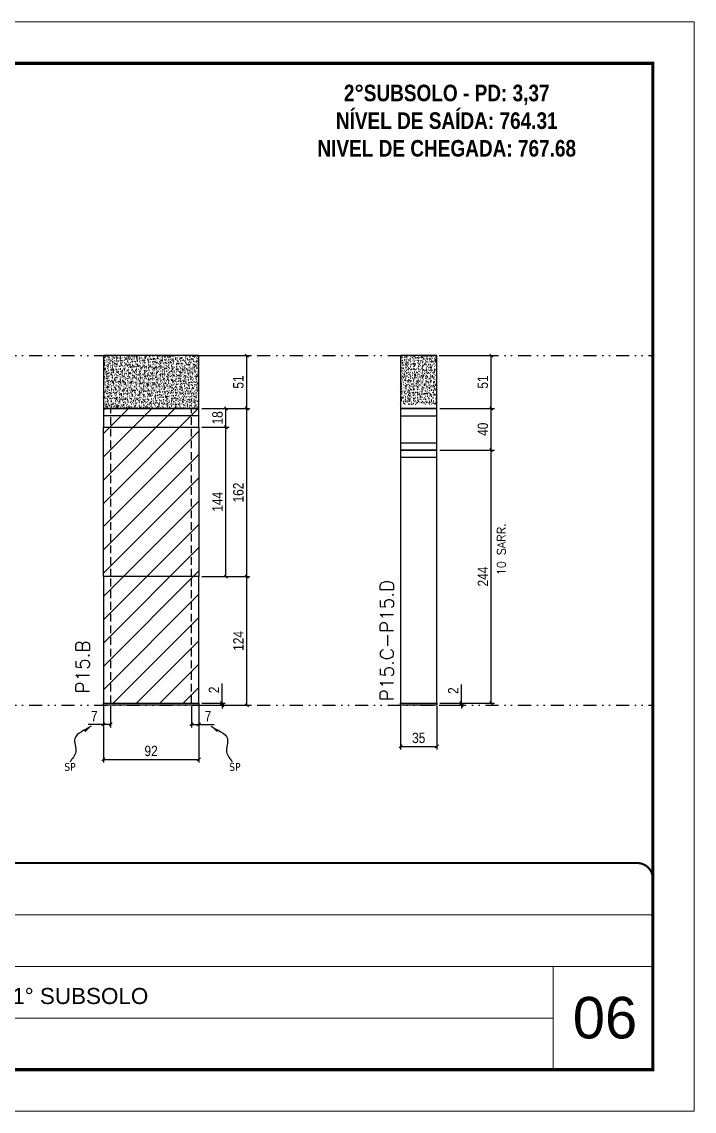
# Model space of a CAD drawing. Extents: x 1945 to 10875, y -3405 to 3369.
# Drawn here: x 4380 to 5029, y 41 to 1091 of the extents above; entities that cross this region are included whole.
import ezdxf

# ---------------------------------------------------------------- set-up
doc = ezdxf.new("R2010")
doc.units = 0
for name, pattern in [('CONTINUO', [0]), ('DASHED', [0.75, 0.5, -0.25]), ('DIVIDE2', [0.625, 0.25, -0.125, 0, -0.125, 0, -0.125]), ('HIDDEN', [0.375, 0.25, -0.125])]:
    doc.linetypes.add(name, pattern=pattern)
for name, color, linetype, lineweight in [('CARIMBO', 255, 'Continuous', 9), ('Folhas', 255, 'Continuous', 9), ('Hachura', 251, 'Continuous', 9), ('SARRAFO DE PRESSAO', 251, 'DASHED', 9), ('Texto Seção', 7, 'Continuous', 15)]:
    doc.layers.add(name, color=color, linetype=linetype, lineweight=lineweight)
for name, color, linetype in [('COTA', 241, 'Continuous'), ('NOMENCLATURA', 7, 'Continuous'), ('Nível', 160, 'Continuous'), ('Painéis', 200, 'Continuous'), ('SARR_2.2x7', 40, 'Continuous'), ('Sarrafo de Pressão', 42, 'HIDDEN'), ('texto', 7, 'Continuous')]:
    doc.layers.add(name, color=color, linetype=linetype)
doc.styles.add('ARIAL', font='arial.ttf')
doc.styles.add('COTA TECNICA', font='techl___.ttf', dxfattribs={"height": 10})
doc.styles.add('COTA TECNICA-50', font='techl___.ttf', dxfattribs={"height": 10})
doc.styles.add('REGUA-120', font='ROMANS.shx', dxfattribs={"height": 15})
doc.styles.add('ROMANC', font='techb___.ttf', dxfattribs={"height": 2.5})
doc.styles.add('ROMANS', font='romans.shx')
doc.styles.get("Standard").update_dxf_attribs({"font": 'arial.ttf'})
doc.dimstyles.new('COTA PAINEL-50', dxfattribs={"dimtxt": 10, "dimasz": 3, "dimexe": 3, "dimexo": 3, "dimgap": 3, "dimtad": 1, "dimdec": 1, "dimzin": 12, "dimdsep": 46, "dimtxsty": 'COTA TECNICA-50', "dimblk1": 'OBLIQUE', "dimblk2": 'OBLIQUE', "dimsah": 1, "dimcen": 0.9, "dimclrd": 4, "dimclre": 4, "dimclrt": 240, "dimadec": 1, "dimazin": 3, "dimtfac": 1, "dimtdec": 1, "dimtmove": 0, "dimatfit": 3, "dimfxl": 1, "dimtolj": 1, "dimtzin": 12, "dimarcsym": 0})
doc.dimstyles.new('PAINEL', dxfattribs={"dimtxt": 10, "dimasz": 3, "dimexe": 3, "dimexo": 3, "dimgap": 3, "dimtad": 1, "dimdec": 1, "dimzin": 12, "dimdsep": 46, "dimtxsty": 'COTA TECNICA', "dimblk1": 'OBLIQUE', "dimblk2": 'OBLIQUE', "dimsah": 1, "dimcen": 0.9, "dimclrd": 4, "dimclre": 4, "dimclrt": 240, "dimadec": 1, "dimazin": 3, "dimtfac": 1, "dimtdec": 1, "dimtmove": 0, "dimatfit": 3, "dimfxl": 1, "dimtolj": 1, "dimtzin": 12, "dimarcsym": 0})
doc.dimstyles.get("Standard").update_dxf_attribs({"dimtxt": 0.18, "dimasz": 0.18, "dimexe": 0.18, "dimexo": 0.0625, "dimgap": 0.09, "dimtad": 0, "dimtih": 1, "dimtoh": 1, "dimdec": 4, "dimzin": 0, "dimdsep": 46, "dimtxsty": 'Standard', "dimcen": 0.09, "dimadec": 0, "dimazin": 0, "dimtfac": 1, "dimtdec": 4, "dimtofl": 0, "dimtmove": 0, "dimatfit": 3, "dimfxl": 1, "dimtolj": 1, "dimtzin": 0, "dimarcsym": 0})

# ---------------------------------------------------------------- blocks, each defined once
blk = doc.blocks.new('9999999999')
at = {"color": 30, "linetype": 'CONTINUO'}
for p, q in [((98564.6, 34379.6), (99584, 34379.6)), ((98564.6, 34329.8), (99488, 34329.8)), ((99584, 34329.8), (99488, 34329.8)), ((99488, 34329.8), (99488, 34230.2)), ((98564.6, 34280), (99488, 34280))]:
    blk.add_line(p, q, dxfattribs=at)
at = {"color": 30, "linetype": 'CONTINUO', "const_width": 2}
blk.add_lwpolyline([(99584, 34230.2), (99584, 34414.4, 0.414214), (99569, 34429.4), (98229, 34429.4, 0.414214), (98214, 34414.4), (98214, 34245.2, 0.414214), (98229, 34230.2), (99584, 34230.2)], format="xyb", dxfattribs=at)
at = {"layer": 'Folhas'}
blk.add_lwpolyline([(98139, 34190.2), (99624, 34190.2), (99624, 35240.2), (98139, 35240.2)], close=True, dxfattribs=at)
at = {"layer": 'Folhas', "color": 30, "const_width": 3}
blk.add_lwpolyline([(98214, 34230.2), (99584, 34230.2), (99584, 35200.2), (98214, 35200.2)], close=True, dxfattribs=at)
at = {"color": 7, "linetype": 'Continuous', "ltscale": 5, "style": 'ARIAL'}
blk.add_text('TRECHO II - 1° SUBSOLO', height=15.483, dxfattribs=at).set_placement((98837.7, 34293.5))
blk = doc.blocks.new('_Oblique')
at = {"color": 0, "linetype": 'ByBlock', "lineweight": -2}
blk.add_line((-0.5, -0.5), (0.5, 0.5), dxfattribs=at)
blk = doc.blocks.new('*D229')
at = {"layer": 'COTA', "color": 4, "lineweight": -2, "transparency": 16777216}
for p, q in [((4783.5, 678.5), (4836, 678.5)), ((4833, 434.5), (4833, 678.5)), ((4783.5, 434.5), (4836, 434.5))]:
    blk.add_line(p, q, dxfattribs=at)
at = {"layer": 'Defpoints', "color": 0, "transparency": 16777216}
for p in [(4780.5, 678.5), (4833, 678.5), (4780.5, 434.5)]:
    blk.add_point(p, dxfattribs=at)
at = {"layer": 'COTA', "color": 4, "lineweight": -2, "transparency": 16777216, "xscale": 3, "yscale": 3, "zscale": 3}
for p, rotation in [((4833, 678.5), 90), ((4833, 434.5), 270)]:
    blk.add_blockref('_Oblique', p, dxfattribs=dict(at, rotation=rotation))
at = {"layer": 'COTA', "color": 240, "transparency": 16777216, "insert": (4824.9, 556.5), "char_height": 10, "attachment_point": 5, "rotation": 90, "style": 'COTA TECNICA'}
blk.add_mtext('\\A1;244', dxfattribs=at)
blk = doc.blocks.new('*D230')
at = {"layer": 'COTA', "color": 4, "lineweight": -2, "transparency": 16777216}
for p, q in [((4783.5, 769.5), (4836, 769.5)), ((4833, 718.5), (4833, 769.5)), ((4783.5, 718.5), (4836, 718.5))]:
    blk.add_line(p, q, dxfattribs=at)
at = {"layer": 'Defpoints', "color": 0, "transparency": 16777216}
for p in [(4780.5, 769.5), (4833, 769.5), (4780.5, 718.5)]:
    blk.add_point(p, dxfattribs=at)
at = {"layer": 'COTA', "color": 4, "lineweight": -2, "transparency": 16777216, "xscale": 3, "yscale": 3, "zscale": 3}
for p, rotation in [((4833, 769.5), 90), ((4833, 718.5), 270)]:
    blk.add_blockref('_Oblique', p, dxfattribs=dict(at, rotation=rotation))
at = {"layer": 'COTA', "color": 240, "transparency": 16777216, "insert": (4824.9, 744), "char_height": 10, "attachment_point": 5, "rotation": 90, "style": 'COTA TECNICA'}
blk.add_mtext('\\A1;51', dxfattribs=at)
blk = doc.blocks.new('*D231')
at = {"layer": 'COTA', "color": 4, "lineweight": -2, "transparency": 16777216}
for p, q in [((4745.5, 431.5), (4745.5, 389.8)), ((4780.5, 431.5), (4780.5, 389.8)), ((4745.5, 392.8), (4780.5, 392.8))]:
    blk.add_line(p, q, dxfattribs=at)
at = {"layer": 'Defpoints', "color": 0, "transparency": 16777216}
for p in [(4745.5, 434.5), (4780.5, 434.5), (4780.5, 392.8)]:
    blk.add_point(p, dxfattribs=at)
at = {"layer": 'COTA', "color": 4, "lineweight": -2, "transparency": 16777216, "xscale": 3, "yscale": 3, "zscale": 3, "rotation": 180}
blk.add_blockref('_Oblique', (4745.5, 392.8), dxfattribs=at)
at = {"layer": 'COTA', "color": 4, "lineweight": -2, "transparency": 16777216, "xscale": 3, "yscale": 3, "zscale": 3}
blk.add_blockref('_Oblique', (4780.5, 392.8), dxfattribs=at)
at = {"layer": 'COTA', "color": 240, "transparency": 16777216, "insert": (4763, 401), "char_height": 10, "attachment_point": 5, "style": 'COTA TECNICA'}
blk.add_mtext('\\A1;35', dxfattribs=at)
blk = doc.blocks.new('*D417')
at = {"layer": 'COTA', "color": 4, "linetype": 'ByBlock', "lineweight": -2, "transparency": 16777216}
for p, q in [((4783.5, 718.5), (4836, 718.5)), ((4833, 678.5), (4833, 718.5)), ((4783.5, 678.5), (4836, 678.5))]:
    blk.add_line(p, q, dxfattribs=at)
at = {"layer": 'Defpoints', "color": 0, "linetype": 'ByBlock', "transparency": 16777216}
for p in [(4780.5, 718.5), (4833, 718.5), (4780.5, 678.5)]:
    blk.add_point(p, dxfattribs=at)
at = {"layer": 'COTA', "color": 4, "linetype": 'ByBlock', "lineweight": -2, "transparency": 16777216, "xscale": 3, "yscale": 3, "zscale": 3}
for p, rotation in [((4833, 718.5), 90), ((4833, 678.5), 270)]:
    blk.add_blockref('_Oblique', p, dxfattribs=dict(at, rotation=rotation))
at = {"layer": 'COTA', "color": 240, "linetype": 'ByBlock', "transparency": 16777216, "insert": (4824.9, 698.5), "char_height": 10, "attachment_point": 5, "rotation": 90, "style": 'COTA TECNICA'}
blk.add_mtext('\\A1;40', dxfattribs=at)
blk = doc.blocks.new('*D232')
at = {"layer": 'COTA', "color": 4, "lineweight": -2, "transparency": 16777216}
for p, q in [((4804.3, 434.5), (4804.3, 452.6)), ((4783.5, 434.5), (4807.3, 434.5)), ((4783.5, 432.5), (4807.3, 432.5)), ((4804.3, 432.5), (4804.3, 434.5)), ((4804.3, 432.5), (4804.3, 429.5))]:
    blk.add_line(p, q, dxfattribs=at)
at = {"layer": 'Defpoints', "color": 0, "transparency": 16777216}
for p in [(4780.5, 434.5), (4780.5, 432.5), (4804.3, 434.5)]:
    blk.add_point(p, dxfattribs=at)
at = {"layer": 'COTA', "color": 4, "lineweight": -2, "transparency": 16777216, "xscale": 3, "yscale": 3, "zscale": 3}
for p, rotation in [((4804.3, 434.5), 270), ((4804.3, 432.5), 90)]:
    blk.add_blockref('_Oblique', p, dxfattribs=dict(at, rotation=rotation))
at = {"layer": 'COTA', "color": 240, "transparency": 16777216, "insert": (4796.3, 446.6), "char_height": 10, "attachment_point": 5, "rotation": 90, "style": 'COTA TECNICA-50'}
blk.add_mtext('\\A1;2', dxfattribs=at)
blk = doc.blocks.new('*D242')
at = {"layer": 'COTA', "color": 4, "lineweight": -2, "transparency": 16777216}
for p, q in [((4458.9, 431.5), (4458.9, 377.3)), ((4550.9, 431.5), (4550.9, 377.3)), ((4458.9, 380.3), (4550.9, 380.3))]:
    blk.add_line(p, q, dxfattribs=at)
at = {"layer": 'Defpoints', "color": 0, "transparency": 16777216}
for p in [(4458.9, 434.5), (4550.9, 434.5), (4550.9, 380.3)]:
    blk.add_point(p, dxfattribs=at)
at = {"layer": 'COTA', "color": 4, "lineweight": -2, "transparency": 16777216, "xscale": 3, "yscale": 3, "zscale": 3, "rotation": 180}
blk.add_blockref('_Oblique', (4458.9, 380.3), dxfattribs=at)
at = {"layer": 'COTA', "color": 4, "lineweight": -2, "transparency": 16777216, "xscale": 3, "yscale": 3, "zscale": 3}
blk.add_blockref('_Oblique', (4550.9, 380.3), dxfattribs=at)
at = {"layer": 'COTA', "color": 240, "transparency": 16777216, "insert": (4504.9, 388.4), "char_height": 10, "attachment_point": 5, "style": 'COTA TECNICA'}
blk.add_mtext('\\A1;92', dxfattribs=at)
blk = doc.blocks.new('*D243')
at = {"layer": 'COTA', "color": 4, "lineweight": -2, "transparency": 16777216}
for p, q in [((4553.9, 556.5), (4600.2, 556.5)), ((4597.2, 432.5), (4597.2, 556.5)), ((4553.9, 432.5), (4600.2, 432.5))]:
    blk.add_line(p, q, dxfattribs=at)
at = {"layer": 'Defpoints', "color": 0, "transparency": 16777216}
for p in [(4550.9, 556.5), (4597.2, 556.5), (4550.9, 432.5)]:
    blk.add_point(p, dxfattribs=at)
at = {"layer": 'COTA', "color": 4, "lineweight": -2, "transparency": 16777216, "xscale": 3, "yscale": 3, "zscale": 3}
for p, rotation in [((4597.2, 556.5), 90), ((4597.2, 432.5), 270)]:
    blk.add_blockref('_Oblique', p, dxfattribs=dict(at, rotation=rotation))
at = {"layer": 'COTA', "color": 240, "transparency": 16777216, "insert": (4589.1, 494.5), "char_height": 10, "attachment_point": 5, "rotation": 90, "style": 'COTA TECNICA-50'}
blk.add_mtext('\\A1;124', dxfattribs=at)
blk = doc.blocks.new('*D244')
at = {"layer": 'COTA', "color": 4, "lineweight": -2, "transparency": 16777216}
for p, q in [((4573.5, 434.5), (4573.5, 453.3)), ((4553.9, 434.5), (4576.5, 434.5)), ((4553.9, 432.5), (4576.5, 432.5)), ((4573.5, 432.5), (4573.5, 434.5)), ((4573.5, 432.5), (4573.5, 429.5))]:
    blk.add_line(p, q, dxfattribs=at)
at = {"layer": 'Defpoints', "color": 0, "transparency": 16777216}
for p in [(4550.9, 434.5), (4550.9, 432.5), (4573.5, 432.5)]:
    blk.add_point(p, dxfattribs=at)
at = {"layer": 'COTA', "color": 4, "lineweight": -2, "transparency": 16777216, "xscale": 3, "yscale": 3, "zscale": 3}
for p, rotation in [((4573.5, 434.5), 270), ((4573.5, 432.5), 90)]:
    blk.add_blockref('_Oblique', p, dxfattribs=dict(at, rotation=rotation))
at = {"layer": 'COTA', "color": 240, "transparency": 16777216, "insert": (4565.5, 447.3), "char_height": 10, "attachment_point": 5, "rotation": 90, "style": 'COTA TECNICA-50'}
blk.add_mtext('\\A1;2', dxfattribs=at)
blk = doc.blocks.new('*D245')
at = {"layer": 'COTA', "color": 4, "lineweight": -2, "transparency": 16777216}
for p, q in [((4465.9, 431.5), (4465.9, 411)), ((4458.9, 429.5), (4458.9, 411)), ((4458.9, 414), (4444.2, 414)), ((4465.9, 414), (4458.9, 414))]:
    blk.add_line(p, q, dxfattribs=at)
at = {"layer": 'Defpoints', "color": 0, "transparency": 16777216}
for p in [(4458.9, 432.5), (4465.9, 434.5), (4458.9, 414)]:
    blk.add_point(p, dxfattribs=at)
at = {"layer": 'COTA', "color": 4, "lineweight": -2, "transparency": 16777216, "xscale": 3, "yscale": 3, "zscale": 3, "rotation": 180}
blk.add_blockref('_Oblique', (4458.9, 414), dxfattribs=at)
at = {"layer": 'COTA', "color": 4, "lineweight": -2, "transparency": 16777216, "xscale": 3, "yscale": 3, "zscale": 3}
blk.add_blockref('_Oblique', (4465.9, 414), dxfattribs=at)
at = {"layer": 'COTA', "color": 240, "transparency": 16777216, "insert": (4450.1, 422.1), "char_height": 10, "attachment_point": 5, "style": 'COTA TECNICA-50'}
blk.add_mtext('\\A1;7', dxfattribs=at)
blk = doc.blocks.new('*D246')
at = {"layer": 'COTA', "color": 4, "lineweight": -2, "transparency": 16777216}
for p, q in [((4543.9, 431.5), (4543.9, 411)), ((4550.9, 429.5), (4550.9, 411)), ((4543.9, 414), (4550.9, 414)), ((4550.9, 414), (4565.7, 414))]:
    blk.add_line(p, q, dxfattribs=at)
at = {"layer": 'Defpoints', "color": 0, "transparency": 16777216}
for p in [(4543.9, 434.5), (4550.9, 432.5), (4550.9, 414)]:
    blk.add_point(p, dxfattribs=at)
at = {"layer": 'COTA', "color": 4, "lineweight": -2, "transparency": 16777216, "xscale": 3, "yscale": 3, "zscale": 3, "rotation": 180}
blk.add_blockref('_Oblique', (4543.9, 414), dxfattribs=at)
at = {"layer": 'COTA', "color": 4, "lineweight": -2, "transparency": 16777216, "xscale": 3, "yscale": 3, "zscale": 3}
blk.add_blockref('_Oblique', (4550.9, 414), dxfattribs=at)
at = {"layer": 'COTA', "color": 240, "transparency": 16777216, "insert": (4559.8, 422.1), "char_height": 10, "attachment_point": 5, "style": 'COTA TECNICA-50'}
blk.add_mtext('\\A1;7', dxfattribs=at)
blk = doc.blocks.new('*D50')
at = {"layer": 'COTA', "color": 4, "lineweight": -2, "transparency": 16777216}
for p, q in [((4553.9, 769.5), (4600.2, 769.5)), ((4597.2, 718.5), (4597.2, 769.5)), ((4553.9, 718.5), (4600.2, 718.5))]:
    blk.add_line(p, q, dxfattribs=at)
at = {"layer": 'Defpoints', "color": 0, "transparency": 16777216}
for p in [(4550.9, 769.5), (4597.2, 769.5), (4550.9, 718.5)]:
    blk.add_point(p, dxfattribs=at)
at = {"layer": 'COTA', "color": 4, "lineweight": -2, "transparency": 16777216, "xscale": 3, "yscale": 3, "zscale": 3}
for p, rotation in [((4597.2, 769.5), 90), ((4597.2, 718.5), 270)]:
    blk.add_blockref('_Oblique', p, dxfattribs=dict(at, rotation=rotation))
at = {"layer": 'COTA', "color": 240, "transparency": 16777216, "insert": (4589.1, 744), "char_height": 10, "attachment_point": 5, "rotation": 90, "style": 'COTA TECNICA'}
blk.add_mtext('\\A1;51', dxfattribs=at)
blk = doc.blocks.new('*D51')
at = {"layer": 'COTA', "color": 4, "linetype": 'ByBlock', "lineweight": -2, "transparency": 16777216}
for p, q in [((4553.9, 700.5), (4580.1, 700.5)), ((4577.1, 556.5), (4577.1, 700.5)), ((4553.9, 556.5), (4580.1, 556.5))]:
    blk.add_line(p, q, dxfattribs=at)
at = {"layer": 'Defpoints', "color": 0, "linetype": 'ByBlock', "transparency": 16777216}
for p in [(4550.9, 700.5), (4577.1, 700.5), (4550.9, 556.5)]:
    blk.add_point(p, dxfattribs=at)
at = {"layer": 'COTA', "color": 4, "linetype": 'ByBlock', "lineweight": -2, "transparency": 16777216, "xscale": 3, "yscale": 3, "zscale": 3}
for p, rotation in [((4577.1, 700.5), 90), ((4577.1, 556.5), 270)]:
    blk.add_blockref('_Oblique', p, dxfattribs=dict(at, rotation=rotation))
at = {"layer": 'COTA', "color": 240, "linetype": 'ByBlock', "transparency": 16777216, "insert": (4569, 628.5), "char_height": 10, "attachment_point": 5, "rotation": 90, "style": 'COTA TECNICA'}
blk.add_mtext('\\A1;144', dxfattribs=at)
blk = doc.blocks.new('*D52')
at = {"layer": 'COTA', "color": 4, "linetype": 'ByBlock', "lineweight": -2, "transparency": 16777216}
for p, q in [((4553.9, 718.5), (4580.1, 718.5)), ((4577.1, 700.5), (4577.1, 718.5)), ((4553.9, 700.5), (4580.1, 700.5))]:
    blk.add_line(p, q, dxfattribs=at)
at = {"layer": 'Defpoints', "color": 0, "linetype": 'ByBlock', "transparency": 16777216}
for p in [(4550.9, 718.5), (4577.1, 718.5), (4550.9, 700.5)]:
    blk.add_point(p, dxfattribs=at)
at = {"layer": 'COTA', "color": 4, "linetype": 'ByBlock', "lineweight": -2, "transparency": 16777216, "xscale": 3, "yscale": 3, "zscale": 3}
for p, rotation in [((4577.1, 718.5), 90), ((4577.1, 700.5), 270)]:
    blk.add_blockref('_Oblique', p, dxfattribs=dict(at, rotation=rotation))
at = {"layer": 'COTA', "color": 240, "linetype": 'ByBlock', "transparency": 16777216, "insert": (4569, 709.5), "char_height": 10, "attachment_point": 5, "rotation": 90, "style": 'COTA TECNICA'}
blk.add_mtext('\\A1;18', dxfattribs=at)
blk = doc.blocks.new('*D379')
at = {"layer": 'COTA', "color": 4, "linetype": 'ByBlock', "lineweight": -2, "transparency": 16777216}
for p, q in [((4553.9, 718.5), (4600.2, 718.5)), ((4597.2, 556.5), (4597.2, 718.5)), ((4553.9, 556.5), (4600.2, 556.5))]:
    blk.add_line(p, q, dxfattribs=at)
at = {"layer": 'Defpoints', "color": 0, "linetype": 'ByBlock', "transparency": 16777216}
for p in [(4550.9, 718.5), (4597.2, 718.5), (4550.9, 556.5)]:
    blk.add_point(p, dxfattribs=at)
at = {"layer": 'COTA', "color": 4, "linetype": 'ByBlock', "lineweight": -2, "transparency": 16777216, "xscale": 3, "yscale": 3, "zscale": 3}
for p, rotation in [((4597.2, 718.5), 90), ((4597.2, 556.5), 270)]:
    blk.add_blockref('_Oblique', p, dxfattribs=dict(at, rotation=rotation))
at = {"layer": 'COTA', "color": 240, "linetype": 'ByBlock', "transparency": 16777216, "insert": (4589.1, 637.5), "char_height": 10, "attachment_point": 5, "rotation": 90, "style": 'COTA TECNICA'}
blk.add_mtext('\\A1;162', dxfattribs=at)

msp = doc.modelspace()

# ---------------------------------------------------------------- hatches: boundary and pattern name
at = {"layer": 'COTA', "linetype": 'ByBlock'}
h = msp.add_hatch(dxfattribs=at)
h.set_pattern_fill('AR-CONC', color=256, scale=0.03)
h.set_pattern_definition([(50, (-126644.1453, -26119.7547), (5.46554007, -0.47817257), [0.5715, -6.2865]), (355, (-126644.145, -26119.7547), (-1.05730264, 5.73170536), [0.4572, -5.02921753]), (100.4514447, (-126643.69, -26119.7945), (4.40823741, 5.25353256), [0.48570026, -5.34270734]), (46.1842, (-126644.145, -26118.231), (8.13237123, -1.26126984), [0.85725, -9.42975]), (96.6355576, (-126643.4676, -26118.336), (7.122124, 7.42278374), [0.7285507, -8.01406824]), (351.184151, (-126644.145, -26118.231), (7.122124, 7.42278374), [0.685799, -7.54379196]), (21, (-126643.3833, -26118.6117), (4.54843174, -3.06795595), [0.5715, -6.2865]), (326, (-126643.383, -26118.6117), (1.85406085, 5.52563898), [0.4572, -5.0292]), (71.451445, (-126643.004, -26118.8674), (6.40249258, 2.45768307), [0.48570026, -5.34269813]), (37.5, (-126644.1453, -26119.7547), (0.092658098, 2.536651166), [0, -4.96824, 0, -5.1054, 0, -5.04825]), (7.5, (-126644.1453, -26119.7547), (2.004589875, 3.005417245), [0, -2.91084, 0, -4.85394, 0, -1.92405]), (327.5, (-126645.8445, -26119.7547), (4.067717855, -0.17186232), [0, -1.905, 0, -5.9436, 0, -7.8867]), (317.5, (-126646.6065, -26119.7547), (4.44387544, 0.76279473), [0, -2.4765, 0, -3.94716, 0, -5.6007])])
h.paths.add_polyline_path([(4458.94, 718.51), (4550.94, 718.51), (4550.94, 769.51), (4458.94, 769.51)])
h = msp.add_hatch(dxfattribs=at)
h.set_pattern_fill('AR-CONC', color=256, scale=0.03)
h.set_pattern_definition([(50, (-126868.542, -26085.7547), (5.46554007, -0.47817257), [0.5715, -6.2865]), (355, (-126868.542, -26085.7547), (-1.05730264, 5.73170536), [0.4572, -5.02921753]), (100.4514447, (-126868.0865, -26085.7945), (4.40823741, 5.25353256), [0.48570026, -5.34270734]), (46.1842, (-126868.542, -26084.231), (8.13237123, -1.26126984), [0.85725, -9.42975]), (96.6355576, (-126867.864, -26084.336), (7.122124, 7.42278374), [0.7285507, -8.01406824]), (351.184151, (-126868.542, -26084.231), (7.122124, 7.42278374), [0.685799, -7.54379196]), (21, (-126867.78, -26084.6117), (4.54843174, -3.06795595), [0.5715, -6.2865]), (326, (-126867.78, -26084.6117), (1.85406085, 5.52563898), [0.4572, -5.0292]), (71.451445, (-126867.401, -26084.8674), (6.40249258, 2.45768307), [0.48570026, -5.34269813]), (37.5, (-126868.542, -26085.7547), (0.092658098, 2.536651166), [0, -4.96824, 0, -5.1054, 0, -5.04825]), (7.5, (-126868.542, -26085.7547), (2.004589875, 3.005417245), [0, -2.91084, 0, -4.85394, 0, -1.92405]), (327.5, (-126870.2412, -26085.7547), (4.067717855, -0.17186232), [0, -1.905, 0, -5.9436, 0, -7.8867]), (317.5, (-126871.0032, -26085.7547), (4.44387544, 0.76279473), [0, -2.4765, 0, -3.94716, 0, -5.6007])])
h.paths.add_polyline_path([(4745.49, 722.49), (4780.49, 722.49), (4780.49, 769.51), (4745.49, 769.51)])
at = {"layer": 'Hachura', "linetype": 'ByBlock'}
h = msp.add_hatch(dxfattribs=at)
h.set_pattern_fill('ANSI31', color=256, scale=5)
h.set_pattern_definition([(45, (-127075.793, -33000.405), (-11.2253202, 11.2253202), [])])
h.paths.add_polyline_path([(4235.07, 700.51), (4143.07, 700.51), (4143.07, 556.51), (4235.07, 556.51)])
h.paths.add_polyline_path([(4235.07, 556.51), (4143.07, 556.51), (4143.07, 434.51), (4235.07, 434.51)])
h.paths.add_polyline_path([(4235.07, 718.51), (4143.07, 718.51), (4143.07, 700.51), (4235.07, 700.51)])
h.paths.add_polyline_path([(4550.94, 700.51), (4458.94, 700.51), (4458.94, 556.51), (4550.94, 556.51)])
h.paths.add_polyline_path([(4550.94, 556.51), (4458.94, 556.51), (4458.94, 434.51), (4550.94, 434.51)])
h.paths.add_polyline_path([(4550.94, 718.51), (4458.94, 718.51), (4458.94, 700.51), (4550.94, 700.51)])

# ---------------------------------------------------------------- linework, layer by layer
at = {"layer": 'COTA', "linetype": 'ByBlock'}
for points in [[(4458.94, 718.51), (4550.94, 718.51), (4550.94, 769.51), (4458.94, 769.51)], [(4745.49, 718.49), (4780.49, 718.49), (4780.49, 769.51), (4745.49, 769.51)]]:
    msp.add_lwpolyline(points, close=True, dxfattribs=at)
at = {"layer": 'Nível', "color": 4, "linetype": 'DIVIDE2', "ltscale": 50}
for p, q in [((3978.36, 769.51), (4988.71, 769.51)), ((3978.36, 432.51), (4988.71, 432.51))]:
    msp.add_line(p, q, dxfattribs=at)
at = {"layer": 'Painéis'}
for p, q in [((4745.49, 434.51), (4780.49, 434.51)), ((4745.49, 432.51), (4745.49, 434.51)), ((4780.49, 432.51), (4745.49, 432.51)), ((4780.49, 434.51), (4780.49, 432.51))]:
    msp.add_line(p, q, dxfattribs=at)
for points in [[(4458.94, 700.51), (4550.94, 700.51), (4550.94, 718.51), (4458.94, 718.51)], [(4745.49, 678.49), (4780.49, 678.49), (4780.49, 718.49), (4745.49, 718.49)], [(4550.94, 556.51), (4458.94, 556.51), (4458.94, 700.51), (4550.94, 700.51)], [(4745.49, 434.51), (4780.49, 434.51), (4780.49, 678.49), (4745.49, 678.49)], [(4458.94, 434.51), (4550.94, 434.51), (4550.94, 556.51), (4458.94, 556.51)], [(4458.94, 434.51), (4550.94, 434.51), (4550.94, 432.51), (4458.94, 432.51)]]:
    msp.add_lwpolyline(points, close=True, dxfattribs=at)
at = {"layer": 'SARR_2.2x7'}
for p, q in [((4550.94, 711.51), (4458.94, 711.51)), ((4745.49, 711.49), (4780.49, 711.49)), ((4745.49, 685.49), (4780.49, 685.49)), ((4745.49, 671.49), (4780.49, 671.49))]:
    msp.add_line(p, q, dxfattribs=at)
at = {"layer": 'Sarrafo de Pressão', "ltscale": 30}
for p, q in [((4465.94, 556.51), (4465.94, 718.51)), ((4543.94, 556.51), (4543.94, 718.51)), ((4465.94, 434.51), (4465.94, 556.51)), ((4543.94, 434.51), (4543.94, 556.51))]:
    msp.add_line(p, q, dxfattribs=at)

# ---------------------------------------------------------------- block references
at = {"layer": 'SARRAFO DE PRESSAO', "color": 6, "linetype": 'ByBlock'}
msp.add_blockref('9999999999', (-94595.27, -34148.98), dxfattribs=at)

# ---------------------------------------------------------------- texts
at = {"layer": 'CARIMBO', "style": 'ARIAL'}
msp.add_text('06', height=40, dxfattribs=at).set_placement((4911.57, 111.37))
at = {"layer": 'NOMENCLATURA', "color": 2, "insert": (4790.03, 1057.29), "char_height": 16, "attachment_point": 2, "style": 'ROMANC'}
msp.add_mtext_dynamic_manual_height_columns('\\P2°SUBSOLO - PD: 3,37\\PNÍVEL DE SAÍDA: 764.31\\PNIVEL DE CHEGADA: 767.68', width=300.2766, gutter_width=1, heights=[0], dxfattribs=at)
at = {"layer": 'texto', "color": 0, "char_height": 7.5, "attachment_point": 5}
for insert in [(4426.69, 373.02), (4585.72, 373.02)]:
    msp.add_mtext('{\\fTahoma|b0|i0|c0|p34;\\C4;SP}', dxfattribs=dict(at, insert=insert))
at = {"layer": 'Texto Seção', "linetype": 'Continuous', "style": 'ROMANS'}
msp.add_text('10 SARR.', height=8, rotation=90, dxfattribs=at).set_placement((4846.66, 557.79))
at = {"layer": 'Texto Seção', "char_height": 13, "width": 285.3299, "attachment_point": 7, "rotation": 90, "style": 'REGUA-120'}
for s, insert in [('P15.C-P15.D', (4738.84, 436.43)), ('P15.B', (4445.47, 443.76))]:
    msp.add_mtext(s, dxfattribs=dict(at, insert=insert))

# ---------------------------------------------------------------- dimensions: what is measured, and where the dimension line sits
at = {"layer": 'COTA'}
for base, p1, p2, picture, middle in [((4597.18, 769.51), (4550.94, 718.51), (4550.94, 769.51), '*D50', (4589.07, 744.01)), ((4832.97, 769.51), (4780.49, 718.49), (4780.49, 769.51), '*D230', (4824.86, 744)), ((4832.97, 678.49), (4780.49, 434.51), (4780.49, 678.49), '*D229', (4824.9, 556.5))]:
    dim = msp.add_linear_dim(base=base, p1=p1, p2=p2, angle=90, dimstyle='PAINEL', override={"dimarcsym": 2}, dxfattribs=at)
    dim.commit()
    dim.dimension.update_dxf_attribs({"geometry": picture, "text_midpoint": middle})
at = {"layer": 'COTA', "linetype": 'ByBlock'}
dim = msp.add_linear_dim(base=(4577.06, 718.51), p1=(4550.94, 700.51), p2=(4550.94, 718.51), angle=90, dimstyle='PAINEL', override={"dimtmove": 1}, dxfattribs=at)
dim.commit()
dim.dimension.update_dxf_attribs({"geometry": '*D52', "text_midpoint": (4577.06, 709.51), "dimtype": 160})
for base, p1, p2, picture, middle in [((4597.18, 718.51), (4550.94, 556.51), (4550.94, 718.51), '*D379', (4589.08, 637.51)), ((4832.97, 718.49), (4780.49, 678.49), (4780.49, 718.49), '*D417', (4824.87, 698.49)), ((4577.06, 700.51), (4550.94, 556.51), (4550.94, 700.51), '*D51', (4568.98, 628.51))]:
    dim = msp.add_linear_dim(base=base, p1=p1, p2=p2, angle=90, dimstyle='PAINEL', dxfattribs=at)
    dim.commit()
    dim.dimension.update_dxf_attribs({"geometry": picture, "text_midpoint": middle})
at = {"layer": 'COTA'}
for base, p1, p2, angle, picture, middle in [((4597.18, 556.51), (4550.94, 432.51), (4550.94, 556.51), 90, '*D243', (4589.1, 494.51)), ((4458.94, 414), (4465.94, 434.51), (4458.94, 432.51), 180, '*D245', (4450.07, 422.07))]:
    dim = msp.add_linear_dim(base=base, p1=p1, p2=p2, angle=angle, dimstyle='COTA PAINEL-50', dxfattribs=at)
    dim.commit()
    dim.dimension.update_dxf_attribs({"geometry": picture, "text_midpoint": middle})
for base, p1, p2, picture, middle in [((4573.46, 432.51), (4550.94, 434.51), (4550.94, 432.51), '*D244', (4573.46, 447.25)), ((4804.3, 434.51), (4780.49, 432.51), (4780.49, 434.51), '*D232', (4804.3, 446.56))]:
    dim = msp.add_linear_dim(base=base, p1=p1, p2=p2, angle=90, dimstyle='COTA PAINEL-50', dxfattribs=at)
    dim.commit()
    dim.dimension.update_dxf_attribs({"geometry": picture, "text_midpoint": middle, "dimtype": 160})
for base, p1, p2, picture, middle in [((4550.94, 380.33), (4458.94, 434.51), (4550.94, 434.51), '*D242', (4504.94, 388.42)), ((4780.49, 392.78), (4745.49, 434.51), (4780.49, 434.51), '*D231', (4762.99, 401))]:
    dim = msp.add_linear_dim(base=base, p1=p1, p2=p2, dimstyle='PAINEL', override={"dimarcsym": 2}, dxfattribs=at)
    dim.commit()
    dim.dimension.update_dxf_attribs({"geometry": picture, "text_midpoint": middle})
dim = msp.add_linear_dim(base=(4550.94, 414), p1=(4543.94, 434.51), p2=(4550.94, 432.51), dimstyle='COTA PAINEL-50', dxfattribs=at)
dim.commit()
dim.dimension.update_dxf_attribs({"geometry": '*D246', "text_midpoint": (4559.8, 422.07)})

# ---------------------------------------------------------------- leaders
at = {"layer": 'COTA', "path_type": 1}
for points in [[(4447.11, 412.33), (4431.32, 400.49), (4432.25, 387.49), (4426.7, 377.7)], [(4562.77, 412.33), (4578.55, 400.49), (4577.63, 387.49), (4583.18, 377.7)]]:
    msp.add_leader(points, dimstyle='Standard', override={"dimasz": 8}, dxfattribs=at)

doc.saveas('drawing.dxf')
